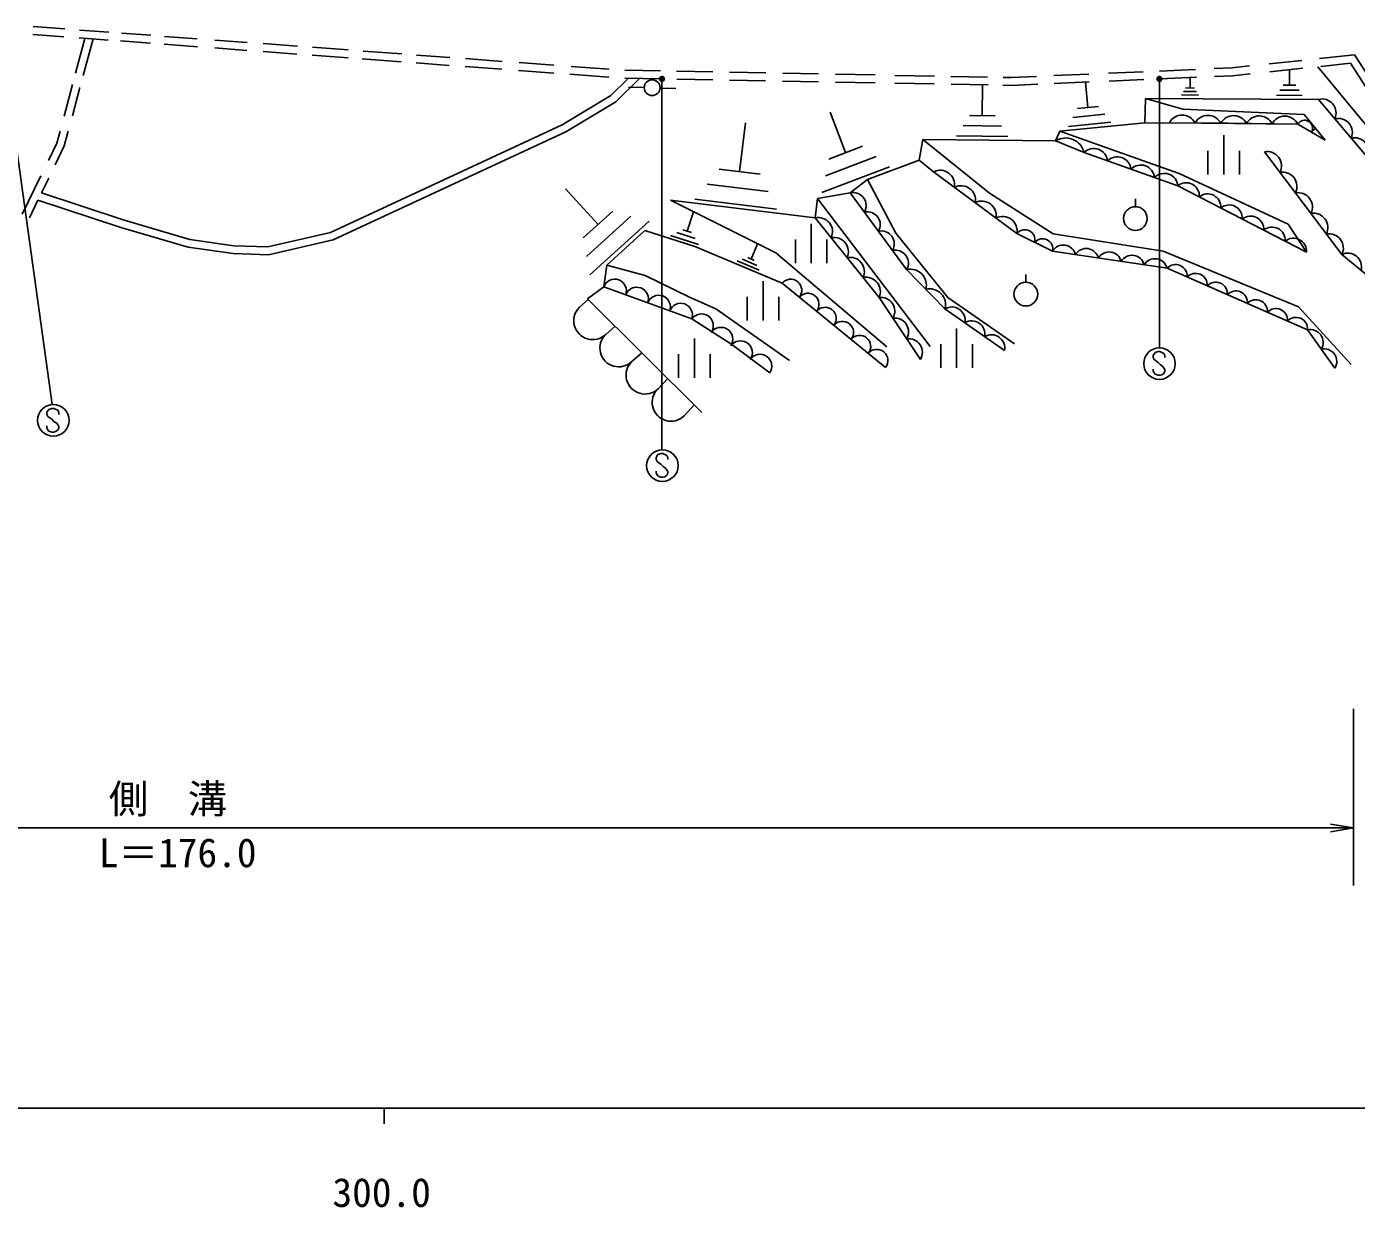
# Model space of a CAD drawing. Units: millimetres, scale not verified. Extents: x 40000 to 680000, y 20000 to 380000.
# Drawn here: x 345355 to 429582, y 198715 to 273510 of the extents above; entities that cross this region are included whole.
import ezdxf
from ezdxf.enums import TextEntityAlignment as Align

# ---------------------------------------------------------------- set-up
doc = ezdxf.new("R2010")
doc.units = ezdxf.units.MM
doc.header["$LTSCALE"] = 1000
for name, color, linetype, lineweight in [('M-BGD', 7, 'Continuous', 25), ('M-STR-STR3', 7, 'Continuous', 25), ('M-TTL-BAND', 7, 'Continuous', 25)]:
    doc.layers.add(name, color=color, linetype=linetype, lineweight=lineweight)
doc.styles.add('ＭＳ ゴシック', font='')
doc.styles.get('ＭＳ ゴシック').set_extended_font_data('MS Gothic')

# ---------------------------------------------------------------- blocks, each defined once
blk = doc.blocks.new('filled_dot')
at = {"color": 0, "linetype": 'Continuous', "lineweight": -2, "const_width": 1.25}
blk.add_lwpolyline([(-0.625, 0, 1), (0.625, 0, 1)], format="xyb", close=True, dxfattribs=at)
blk = doc.blocks.new('open_arrow')
at = {"color": 0, "linetype": 'Continuous', "lineweight": -2}
blk.add_lwpolyline([(7.5, 1.25), (0, 0), (7.5, -1.25)], dxfattribs=at)

msp = doc.modelspace()

# ---------------------------------------------------------------- linework, layer by layer
at = {"layer": 'M-BGD'}
for p, q in [((343693, 273163), (346982, 249564)), ((347718, 272864), (345743, 273011)), ((347772, 273362), (345773, 273510)), ((350573, 273154), (348707, 273292)), ((353216, 272958), (351357, 273096)), ((349053, 272765), (348462, 270561)), ((350525, 272656), (348675, 272794)), ((349561, 272728), (348941, 270418)), ((353199, 272458), (351313, 272598)), ((356173, 272237), (354062, 272394)), ((356167, 272739), (354093, 272893)), ((359319, 272505), (357273, 272657)), ((359297, 272005), (357286, 272155)), ((362521, 272268), (360347, 272429)), ((365722, 272030), (363459, 272198)), ((362461, 271771), (360331, 271929)), ((365733, 271528), (363444, 271698)), ((369085, 271279), (366602, 271463)), ((369131, 271777), (366665, 271960)), ((372165, 271552), (370055, 271709)), ((375474, 271307), (373146, 271479)), ((378759, 271063), (376557, 271226)), ((426131, 271366), (424049, 271147)), ((429458, 271716), (427243, 271483)), ((430955, 269418), (429458, 271716)), ((372119, 271054), (370025, 271209)), ((375456, 270807), (373135, 270979)), ((378749, 270562), (376516, 270728)), ((382234, 270304), (379769, 270487)), ((382257, 270803), (379843, 270982)), ((385509, 270699), (383254, 270741)), ((388825, 270637), (386520, 270680)), ((392183, 270574), (389875, 270618)), ((395516, 270512), (393251, 270554)), ((399107, 270445), (396588, 270492)), ((402867, 270375), (400354, 270422)), ((412639, 270500), (410422, 270403)), ((416085, 270652), (413881, 270555)), ((419399, 270798), (417108, 270697)), ((421696, 270899), (420583, 270850)), ((421733, 270400), (420603, 270351)), ((422819, 271017), (421696, 270899)), ((422864, 270519), (421733, 270400)), ((426181, 270868), (424089, 270648)), ((425348, 270781), (425348, 269807)), ((427133, 270969), (433948, 262719)), ((429206, 271187), (427332, 270989)), ((430696, 268900), (429206, 271187)), ((348268, 269839), (347733, 267843)), ((348736, 269653), (348255, 267860)), ((382364, 269146), (383457, 270213)), ((382672, 268747), (384184, 270224)), ((385528, 270199), (383238, 270242)), ((384478, 269647), (383478, 269667)), ((385478, 269617), (386478, 269587)), ((385600, 270197), (385600, 246705)), ((388810, 270137), (386534, 270180)), ((392158, 270075), (389886, 270117)), ((395521, 270012), (393234, 270055)), ((399111, 269945), (396595, 269992)), ((402832, 269875), (400352, 269922)), ((406214, 270312), (403898, 270355)), ((406254, 269811), (403920, 269855)), ((405908, 269818), (405888, 267867)), ((407725, 269784), (407189, 269794)), ((407719, 270284), (407203, 270294)), ((409324, 270355), (407719, 270284)), ((409415, 269858), (407725, 269784)), ((412656, 270001), (410433, 269903)), ((412418, 269990), (412578, 268387)), ((416114, 270153), (413913, 270056)), ((417107, 270197), (417107, 253165)), ((419446, 270300), (417157, 270199)), ((419318, 269617), (418768, 269627)), ((419048, 270282), (419048, 269627)), ((425748, 269807), (424938, 269807)), ((379276, 267292), (382364, 269146)), ((379510, 266850), (382672, 268747)), ((416228, 268947), (416184, 267421)), ((427188, 268899), (416228, 268947)), ((416228, 268947), (418594, 268271)), ((419588, 269177), (418498, 269187)), ((419458, 269397), (418638, 269407)), ((426148, 269147), (424528, 269157)), ((425948, 269477), (424738, 269487)), ((432354, 262767), (427188, 268899)), ((432354, 262767), (427188, 268899)), ((396258, 268097), (397228, 265527)), ((406698, 267857), (405078, 267877)), ((413638, 267957), (411628, 267757)), ((413248, 268457), (411908, 268317)), ((418594, 268271), (426271, 267934)), ((426271, 267934), (427602, 266317)), ((364604, 260470), (379276, 267292)), ((390898, 267417), (390518, 264327)), ((407098, 267207), (404668, 267237)), ((416184, 267421), (410802, 266880)), ((414018, 267447), (411348, 267187)), ((421431, 267398), (416184, 267421)), ((425868, 267331), (417734, 267414)), ((425868, 267331), (421431, 267398)), ((427602, 266317), (425868, 267331)), ((427602, 266317), (425868, 267331)), ((347477, 266892), (347271, 266124)), ((347992, 266881), (347742, 265948)), ((364767, 259994), (379510, 266850)), ((402121, 266353), (401886, 265059)), ((406336, 262961), (402121, 266353)), ((402121, 266353), (410531, 266274)), ((407498, 266557), (404258, 266587)), ((410802, 266880), (410531, 266274)), ((410531, 266274), (412334, 265529)), ((412334, 265529), (410531, 266274)), ((410802, 266880), (418346, 264200)), ((421182, 266641), (421182, 264141)), ((347271, 266124), (346740, 265032)), ((347742, 265948), (347160, 264752)), ((398298, 265927), (396158, 265117)), ((412334, 265529), (418274, 263432)), ((418274, 263432), (412334, 265529)), ((420182, 265641), (420182, 264141)), ((422182, 264141), (422182, 265641)), ((423764, 265580), (428662, 259078)), ((428662, 259078), (423764, 265580)), ((391808, 264167), (389228, 264487)), ((400018, 264617), (395728, 262997)), ((399158, 265277), (395948, 264057)), ((398625, 263826), (401886, 265059)), ((401886, 265059), (402807, 264314)), ((346263, 264050), (345083, 261623)), ((346755, 263918), (346295, 262973)), ((398625, 263826), (397524, 262972)), ((400409, 260429), (398625, 263826)), ((402807, 264314), (408081, 260413)), ((408081, 260413), (402807, 264314)), ((418346, 264200), (425260, 261002)), ((346295, 262973), (351471, 261270)), ((379498, 263227), (381548, 260977)), ((392328, 263057), (388458, 263537)), ((395455, 262611), (397524, 262972)), ((397524, 262972), (401092, 258114)), ((401092, 258114), (397524, 262972)), ((410374, 260374), (406336, 262961)), ((418274, 263432), (426429, 259217)), ((426429, 259217), (418274, 263432)), ((346074, 262519), (345531, 261401)), ((346074, 262519), (351322, 260793)), ((392818, 259176), (386137, 262516)), ((386137, 262516), (395304, 261397)), ((392848, 261947), (387688, 262577)), ((395455, 262611), (395304, 261397)), ((402591, 253255), (395455, 262611)), ((415588, 262096), (415588, 262596)), ((351471, 261270), (355688, 260018)), ((382478, 261827), (380608, 260127)), ((383628, 261507), (380818, 258957)), ((384778, 261177), (381028, 257777)), ((387598, 261787), (387198, 260547)), ((395304, 261397), (399346, 256349)), ((399346, 256349), (395304, 261397)), ((351322, 260793), (355582, 259528)), ((360625, 259564), (364604, 260470)), ((384508, 260597), (382102, 258403)), ((387677, 259589), (384508, 260597)), ((387918, 259717), (386138, 260287)), ((387698, 260087), (386538, 260457)), ((387468, 260457), (386928, 260627)), ((395048, 261027), (395048, 258527)), ((403711, 256349), (400409, 260429)), ((408081, 260413), (410335, 259276)), ((410335, 259276), (408081, 260413)), ((417333, 259276), (410374, 260374)), ((425260, 261002), (426429, 259217)), ((355582, 259528), (358444, 259129)), ((355688, 260018), (358486, 259628)), ((358486, 259628), (360625, 259564)), ((360674, 259062), (364767, 259994)), ((393204, 257249), (387677, 259589)), ((391648, 259757), (391238, 258787)), ((394048, 260027), (394048, 258527)), ((396048, 258527), (396048, 260027)), ((358444, 259129), (360674, 259062)), ((391758, 258077), (390368, 258667)), ((391608, 258387), (390698, 258777)), ((391448, 258697), (391028, 258877)), ((399839, 253217), (392818, 259176)), ((410335, 259276), (417588, 258198)), ((417588, 258198), (410335, 259276)), ((425919, 255767), (417333, 259276)), ((428662, 259078), (435936, 253052)), ((435936, 253052), (428662, 259078)), ((381907, 257021), (382102, 258403)), ((382102, 258403), (384540, 257736)), ((384540, 257736), (387352, 256371)), ((401092, 258114), (403521, 255627)), ((403521, 255627), (401092, 258114)), ((408650, 257311), (408650, 257811)), ((417588, 258198), (426488, 254297)), ((426488, 254297), (417588, 258198)), ((380883, 256274), (381907, 257021)), ((381907, 257021), (387482, 254989)), ((392003, 257389), (392003, 254889)), ((399754, 251918), (393204, 257249)), ((380377, 255737), (380933, 256224)), ((380883, 256274), (388132, 249075)), ((387352, 256371), (389010, 255640)), ((391003, 256389), (391003, 254889)), ((393003, 254889), (393003, 256389)), ((399346, 256349), (401965, 252420)), ((401965, 252420), (399346, 256349)), ((407924, 253407), (403711, 256349)), ((389010, 255640), (393675, 252356)), ((403521, 255627), (407297, 252990)), ((407297, 252990), (403521, 255627)), ((429252, 252101), (425919, 255767)), ((382033, 254014), (382640, 254529)), ((387482, 254989), (390018, 253364)), ((404260, 254385), (404260, 251885)), ((387654, 253752), (387654, 251252)), ((426488, 254297), (428213, 251866)), ((428213, 251866), (426488, 254297)), ((383690, 252291), (384329, 252852)), ((386654, 252752), (386654, 251252)), ((388654, 251252), (388654, 252752)), ((390018, 253364), (392423, 251576)), ((403260, 253385), (403260, 251885)), ((405260, 251885), (405260, 253385)), ((416826, 252862), (416702, 252678)), ((417018, 252928), (416826, 252862)), ((417140, 252925), (417018, 252928)), ((417390, 252807), (417140, 252925)), ((417453, 252675), (417390, 252807)), ((416702, 252678), (416705, 252546)), ((416705, 252546), (416768, 252417)), ((416768, 252417), (417024, 252235)), ((417024, 252235), (417153, 252104)), ((417153, 252104), (417332, 251988)), ((417332, 251988), (417458, 251788)), ((417453, 252546), (417453, 252675)), ((385347, 250569), (385974, 251218)), ((416705, 251698), (416702, 251819)), ((416745, 251595), (416705, 251698)), ((416829, 251485), (416745, 251595)), ((417016, 251424), (416829, 251485)), ((417150, 251424), (417016, 251424)), ((417250, 251453), (417150, 251424)), ((417392, 251545), (417250, 251453)), ((417453, 251677), (417392, 251545)), ((417458, 251788), (417453, 251677)), ((346952, 249328), (346760, 249263)), ((347073, 249326), (346952, 249328)), ((347323, 249207), (347073, 249326)), ((387004, 248846), (387645, 249558)), ((346760, 249263), (346636, 249078)), ((346636, 249078), (346639, 248947)), ((346639, 248947), (346702, 248818)), ((346702, 248818), (346957, 248636)), ((346957, 248636), (347086, 248504)), ((347086, 248504), (347266, 248388)), ((347387, 249076), (347323, 249207)), ((347387, 248947), (347387, 249076)), ((346639, 248099), (346636, 248220)), ((346678, 247996), (346639, 248099)), ((346763, 247885), (346678, 247996)), ((346950, 247825), (346763, 247885)), ((347084, 247825), (346950, 247825)), ((347184, 247854), (347084, 247825)), ((347326, 247946), (347184, 247854)), ((347266, 248388), (347392, 248188)), ((347387, 248078), (347326, 247946)), ((347392, 248188), (347387, 248078)), ((385346, 246402), (385222, 246218)), ((385222, 246218), (385224, 246086)), ((385224, 246086), (385288, 245957)), ((385288, 245957), (385543, 245776)), ((385538, 246468), (385346, 246402)), ((385659, 246466), (385538, 246468)), ((385909, 246347), (385659, 246466)), ((385972, 246215), (385909, 246347)), ((385972, 246086), (385972, 246215)), ((385224, 245238), (385222, 245360)), ((385264, 245136), (385224, 245238)), ((385348, 245025), (385264, 245136)), ((385543, 245776), (385672, 245644)), ((385672, 245644), (385851, 245528)), ((385851, 245528), (385978, 245328)), ((385972, 245217), (385912, 245086)), ((385978, 245328), (385972, 245217)), ((385535, 244965), (385348, 245025)), ((385669, 244965), (385535, 244965)), ((385770, 244994), (385669, 244965)), ((385912, 245086), (385770, 244994))]:
    msp.add_line(p, q, dxfattribs=at)
for centre, radius in [((384977, 269639), 500), ((415584, 261350), 750), ((408645, 256565), 750), ((417110, 252165), 1000), ((347043, 248566), 1000), ((385629, 245705), 1000)]:
    msp.add_circle(centre, radius, dxfattribs=at)
for centre, radius, start, end in [((427404, 268033), 893, 336.22078, 104.00882), ((418543, 266994), 912, 26.25564, 152.56903), ((420170, 266977), 912, 26.25564, 152.56903), ((421797, 266961), 912, 26.25564, 152.56903), ((423423, 266944), 912, 26.25564, 152.56903), ((425050, 266927), 912, 26.25564, 152.56903), ((426300, 267075), 502, 329.93952, 149.45512), ((427167, 266569), 502, 109.01068, 149.45512), ((428437, 266806), 893, 336.22078, 104.00882), ((411165, 265253), 1202, 13.28835, 121.82614), ((429471, 265580), 893, 336.22078, 104.00882), ((412954, 264918), 870, 5.71917, 135.38098), ((423924, 264681), 913, 333.87661, 100.11393), ((414439, 264394), 870, 5.71917, 135.38098), ((415924, 263870), 870, 5.71917, 135.38098), ((403215, 263487), 922, 350.75583, 116.25781), ((417409, 263345), 870, 5.71917, 135.38098), ((424904, 263381), 913, 333.87661, 100.11393), ((397714, 262176), 818, 329.15473, 103.43053), ((404534, 262512), 922, 350.75583, 116.25781), ((418800, 262783), 835, 356.33007, 129.00765), ((420159, 262080), 835, 356.33007, 129.00765), ((425883, 262081), 913, 333.87661, 100.11393), ((405852, 261536), 922, 350.75583, 116.25781), ((421518, 261378), 835, 356.33007, 129.00765), ((395494, 260513), 904, 335.21038, 102.16176), ((398606, 260962), 818, 329.15473, 103.43053), ((407170, 260561), 922, 350.75583, 116.25781), ((422877, 260675), 835, 356.33007, 129.00765), ((426863, 260780), 913, 333.87661, 100.11393), ((399498, 259747), 818, 329.15473, 103.43053), ((408577, 259996), 648, 346.46874, 140.00327), ((424236, 259973), 835, 356.33007, 129.00765), ((427843, 259480), 913, 333.87661, 100.11393), ((396504, 259251), 904, 335.21038, 102.16176), ((409704, 259428), 648, 346.46874, 140.00327), ((411018, 258884), 788, 12.96781, 150.12213), ((412469, 258668), 788, 12.96781, 150.12213), ((425596, 259271), 835, 356.33007, 129.00765), ((397515, 257989), 904, 335.21038, 102.16176), ((400390, 258533), 818, 329.15473, 103.43053), ((413919, 258452), 788, 12.96781, 150.12213), ((415370, 258237), 788, 12.96781, 150.12213), ((416820, 258021), 788, 12.96781, 150.12213), ((429032, 258291), 870, 345.50789, 115.20377), ((401338, 257139), 1005, 344.50337, 104.16938), ((418131, 257707), 732, 354.79537, 137.86645), ((419402, 257150), 732, 354.79537, 137.86645), ((382604, 256767), 742, 339.97667, 159.97667), ((383998, 256259), 742, 339.97667, 159.97667), ((393749, 256804), 704, 320.858, 140.858), ((398526, 256727), 904, 335.21038, 102.16176), ((402552, 255896), 1005, 344.50337, 104.16938), ((420674, 256592), 732, 354.79537, 137.86645), ((385392, 255751), 742, 339.97667, 159.97667), ((394841, 255916), 704, 320.858, 140.858), ((399475, 255489), 869, 328.82468, 98.55546), ((421945, 256035), 732, 354.79537, 137.86645), ((423216, 255478), 732, 354.79537, 137.86645), ((381205, 254876), 1195, 133.87963, 313.87963), ((386785, 255243), 742, 339.97667, 159.97667), ((388100, 254563), 751, 325.36369, 145.36369), ((395933, 255027), 704, 320.858, 140.858), ((403956, 254910), 840, 348.9182, 121.21379), ((424488, 254920), 732, 354.79537, 137.86645), ((389335, 253709), 751, 325.36369, 145.36369), ((397025, 254139), 704, 320.858, 140.858), ((400348, 254180), 869, 328.82468, 98.55546), ((405215, 254030), 840, 348.9182, 121.21379), ((425759, 254363), 732, 354.79537, 137.86645), ((382862, 253153), 1195, 133.87963, 313.87963), ((390571, 252856), 751, 325.36369, 145.36369), ((398116, 253250), 704, 320.858, 140.858), ((401221, 252870), 869, 328.82468, 98.55546), ((406474, 253151), 840, 348.9182, 121.21379), ((426670, 253512), 805, 327.64076, 103.08416), ((391806, 252003), 751, 325.36369, 145.36369), ((399208, 252362), 704, 320.858, 140.858), ((427533, 252297), 805, 327.64076, 103.08416), ((384519, 251430), 1195, 133.87963, 313.87963), ((386175, 249707), 1195, 133.87963, 313.87963)]:
    msp.add_arc(centre, radius, start, end, dxfattribs=at)
at = {"layer": 'M-STR-STR3'}
for p, q in [((429392, 230292), (429392, 219104)), ((254173, 222752), (429392, 222752))]:
    msp.add_line(p, q, dxfattribs=at)
at = {"layer": 'M-TTL-BAND'}
for p, q in [((40000, 205000), (579000, 205000)), ((368000, 205000), (368000, 204000))]:
    msp.add_line(p, q, dxfattribs=at)

# ---------------------------------------------------------------- block references
at = {"layer": 'M-BGD', "xscale": 160, "yscale": 160, "rotation": 270}
for p in [(385600, 270197), (417107, 270197)]:
    msp.add_blockref('filled_dot', p, dxfattribs=at)
at = {"layer": 'M-STR-STR3', "xscale": 193, "yscale": 193, "rotation": 180}
msp.add_blockref('open_arrow', (429392, 222752), dxfattribs=at)

# ---------------------------------------------------------------- texts
at = {"layer": 'M-STR-STR3', "style": 'ＭＳ ゴシック'}
for s, p in [('側\u3000溝', (350561, 223126)), ('L＝176.0', (349936, 219716))]:
    msp.add_text(s, height=1833, dxfattribs=at).set_placement(p, align=Align.BOTTOM_LEFT)
at = {"layer": 'M-TTL-BAND', "style": 'ＭＳ ゴシック'}
msp.add_text('300.0', height=1833, dxfattribs=at).set_placement((367844, 198195), align=Align.BOTTOM_CENTER)

doc.saveas('drawing.dxf')
